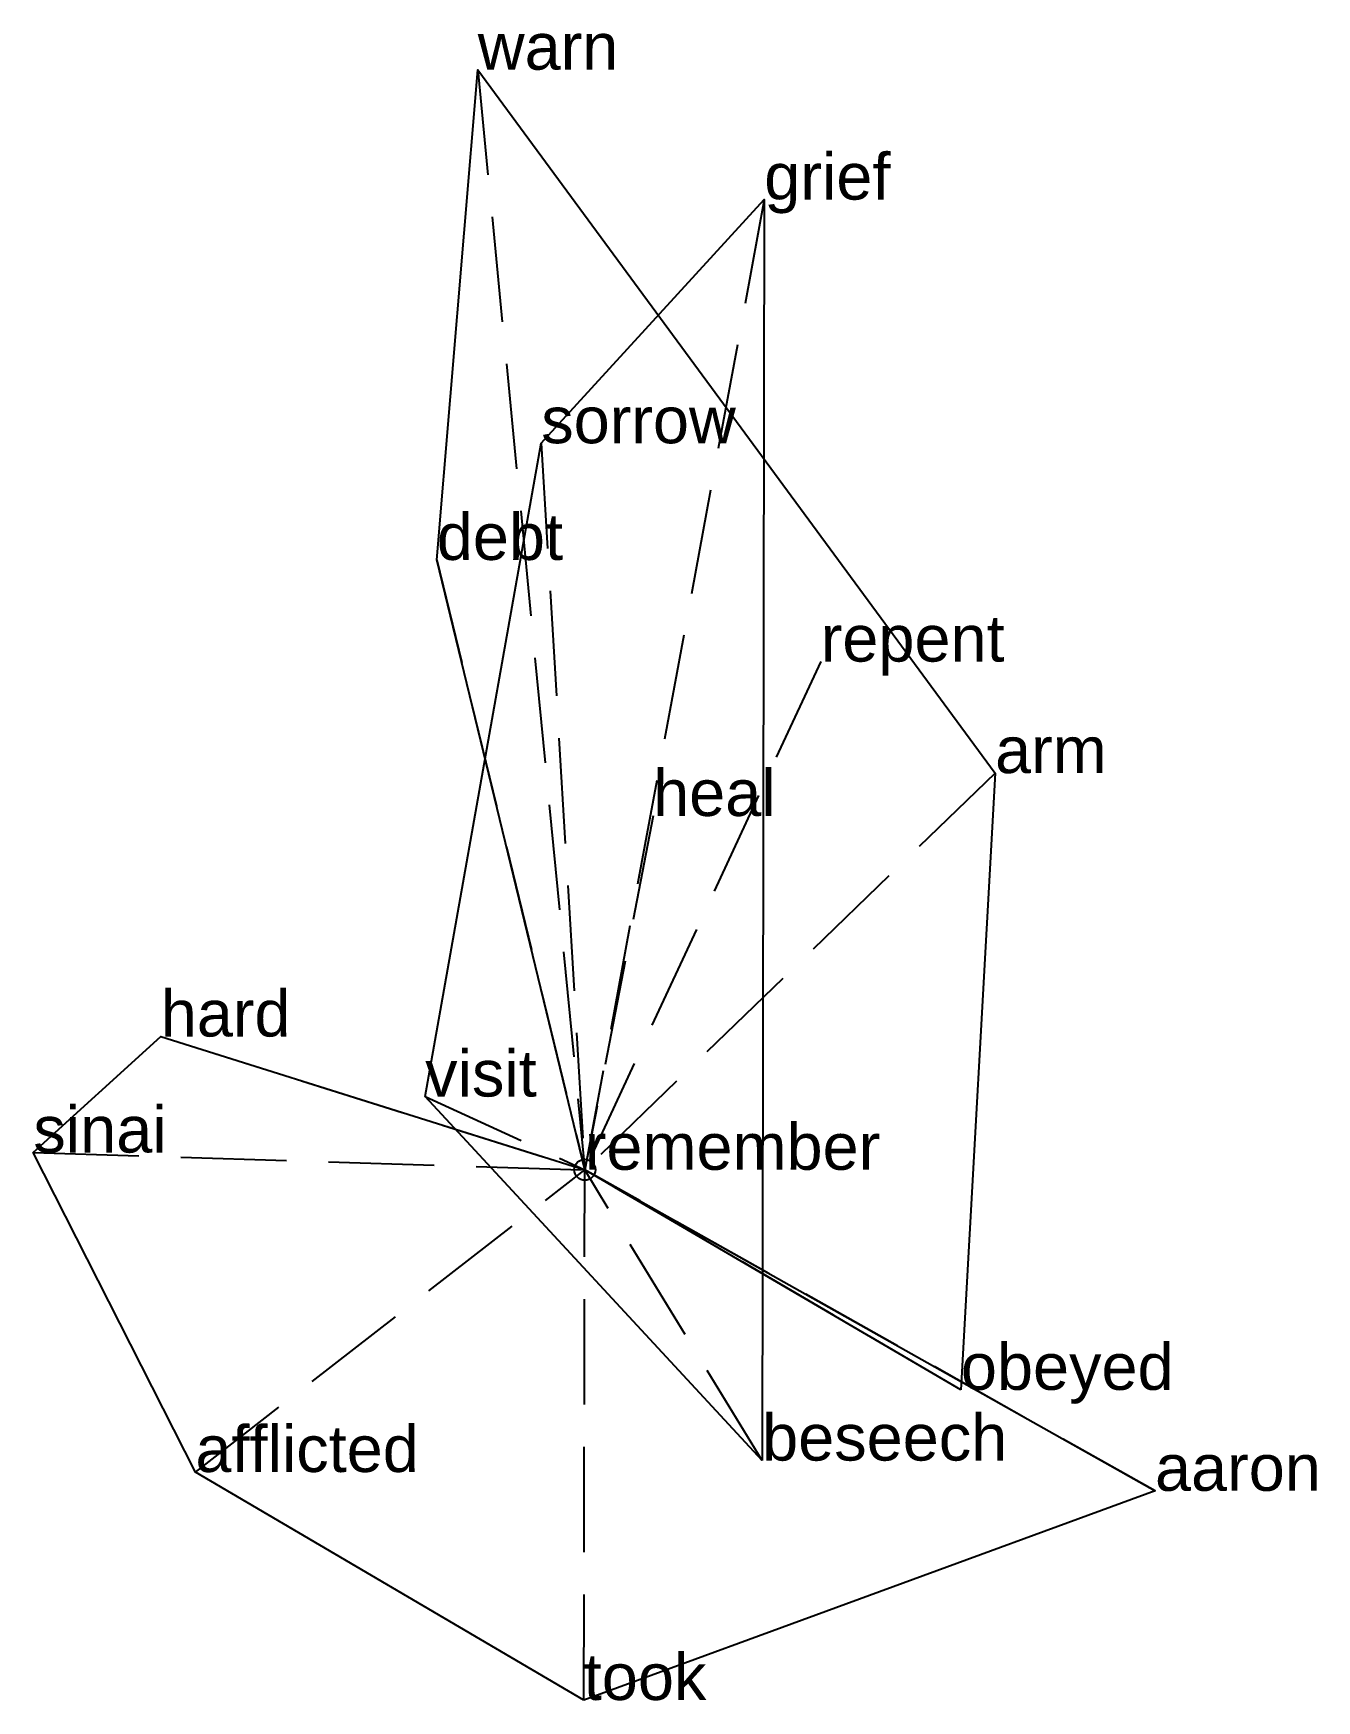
# Model space of a CAD drawing. Extents: x -1.31 to 1.73, y -1.26 to 2.69.
import ezdxf

# ---------------------------------------------------------------- set-up
doc = ezdxf.new("R2010")
doc.units = 0
doc.linetypes.add('DASHED2', pattern=[0.3, 0.25, -0.05])
for name, color, linetype in [('TEXT_nt', 1, 'CONTINUOUS'), ('TEXT_ot', 1, 'CONTINUOUS'), ('TEXT_q', 1, 'CONTINUOUS')]:
    doc.layers.add(name, color=color, linetype=linetype)
doc.styles.get("Standard").update_dxf_attribs({"font": 'arial.ttf'})

# ---------------------------------------------------------------- blocks, each defined once
blk = doc.blocks.new('ot-remember')
at = {"layer": 'LINES_ot', "linetype": 'DASHED2'}
for p in [(0.4253, 2.2991), (-0.1032, 1.7217), (0.1618, 0.8384), (-0.3783, 0.1736), (0, 0), (0.4202, -0.6891)]:
    blk.add_line(p, (0, 0), dxfattribs=at)
at = {"layer": 'ORIGIN_ot'}
blk.add_circle((0, 0), 0.025, dxfattribs=at)
at = {"layer": 'TEXT_ot'}
for s, p in [('grief', (0.4253, 2.2991)), ('sorrow', (-0.1032, 1.7217)), ('heal', (0.1618, 0.8384)), ('visit', (-0.3783, 0.1736)), ('remember', (0, 0)), ('beseech', (0.4202, -0.6891))]:
    blk.add_text(s, height=0.11, dxfattribs=at).set_placement(p)
blk = doc.blocks.new('nt-remember')
at = {"layer": 'LINES_nt', "linetype": 'DASHED2'}
for p in [(-0.2536, 2.607), (-0.3507, 1.4452), (0.5591, 1.2043), (0.9722, 0.94), (0, 0), (0.8912, -0.5215)]:
    blk.add_line(p, (0, 0), dxfattribs=at)
at = {"layer": 'ORIGIN_nt'}
blk.add_circle((0, 0), 0.025, dxfattribs=at)
at = {"layer": 'TEXT_nt'}
for s, p in [('warn', (-0.2536, 2.607)), ('debt', (-0.3507, 1.4452)), ('repent', (0.5591, 1.2043)), ('arm', (0.9722, 0.94)), ('remember', (0, 0)), ('obeyed', (0.8912, -0.5215))]:
    blk.add_text(s, height=0.11, dxfattribs=at).set_placement(p)
blk = doc.blocks.new('q-remember')
at = {"layer": 'LINES_q', "linetype": 'DASHED2'}
for p in [(-1.0049, 0.3158), (-1.3068, 0.0408), (-0.9228, -0.7162), (-0.0023, -1.2565), (0, 0), (1.3512, -0.7608)]:
    blk.add_line(p, (0, 0), dxfattribs=at)
at = {"layer": 'ORIGIN_q'}
blk.add_circle((0, 0), 0.025, dxfattribs=at)
at = {"layer": 'TEXT_q'}
for s, p in [('hard', (-1.0049, 0.3158)), ('sinai', (-1.3068, 0.0408)), ('remember', (0, 0)), ('afflicted', (-0.9228, -0.7162)), ('aaron', (1.3512, -0.7608)), ('took', (-0.0023, -1.2565))]:
    blk.add_text(s, height=0.11, dxfattribs=at).set_placement(p)

msp = doc.modelspace()

# ---------------------------------------------------------------- linework, layer by layer
at = {"layer": 'OUTLINE_nt', "linetype": 'CONTINUOUS'}
msp.add_polyline3d([(0.8912, -0.5215, 0), (0, 0, 0), (-0.3507, 1.4452, 0), (-0.2536, 2.607, 0), (0.9722, 0.94, 0), (0.8912, -0.5215, 0)], close=True, dxfattribs=at)
at = {"layer": 'OUTLINE_ot', "linetype": 'CONTINUOUS'}
msp.add_polyline3d([(0.4202, -0.6891, 0), (-0.3783, 0.1736, 0), (-0.1032, 1.7217, 0), (0.4253, 2.2991, 0), (0.4202, -0.6891, 0)], close=True, dxfattribs=at)
at = {"layer": 'OUTLINE_q', "linetype": 'CONTINUOUS'}
msp.add_polyline3d([(-0.0023, -1.2565, 0), (-0.9228, -0.7162, 0), (-1.3068, 0.0408, 0), (-1.0049, 0.3158, 0), (0, 0, 0), (1.3512, -0.7608, 0), (-0.0023, -1.2565, 0)], close=True, dxfattribs=at)

# ---------------------------------------------------------------- block references
for name in ['nt-remember', 'ot-remember', 'q-remember']:
    msp.add_blockref(name, (0, 0))

doc.saveas('drawing.dxf')
